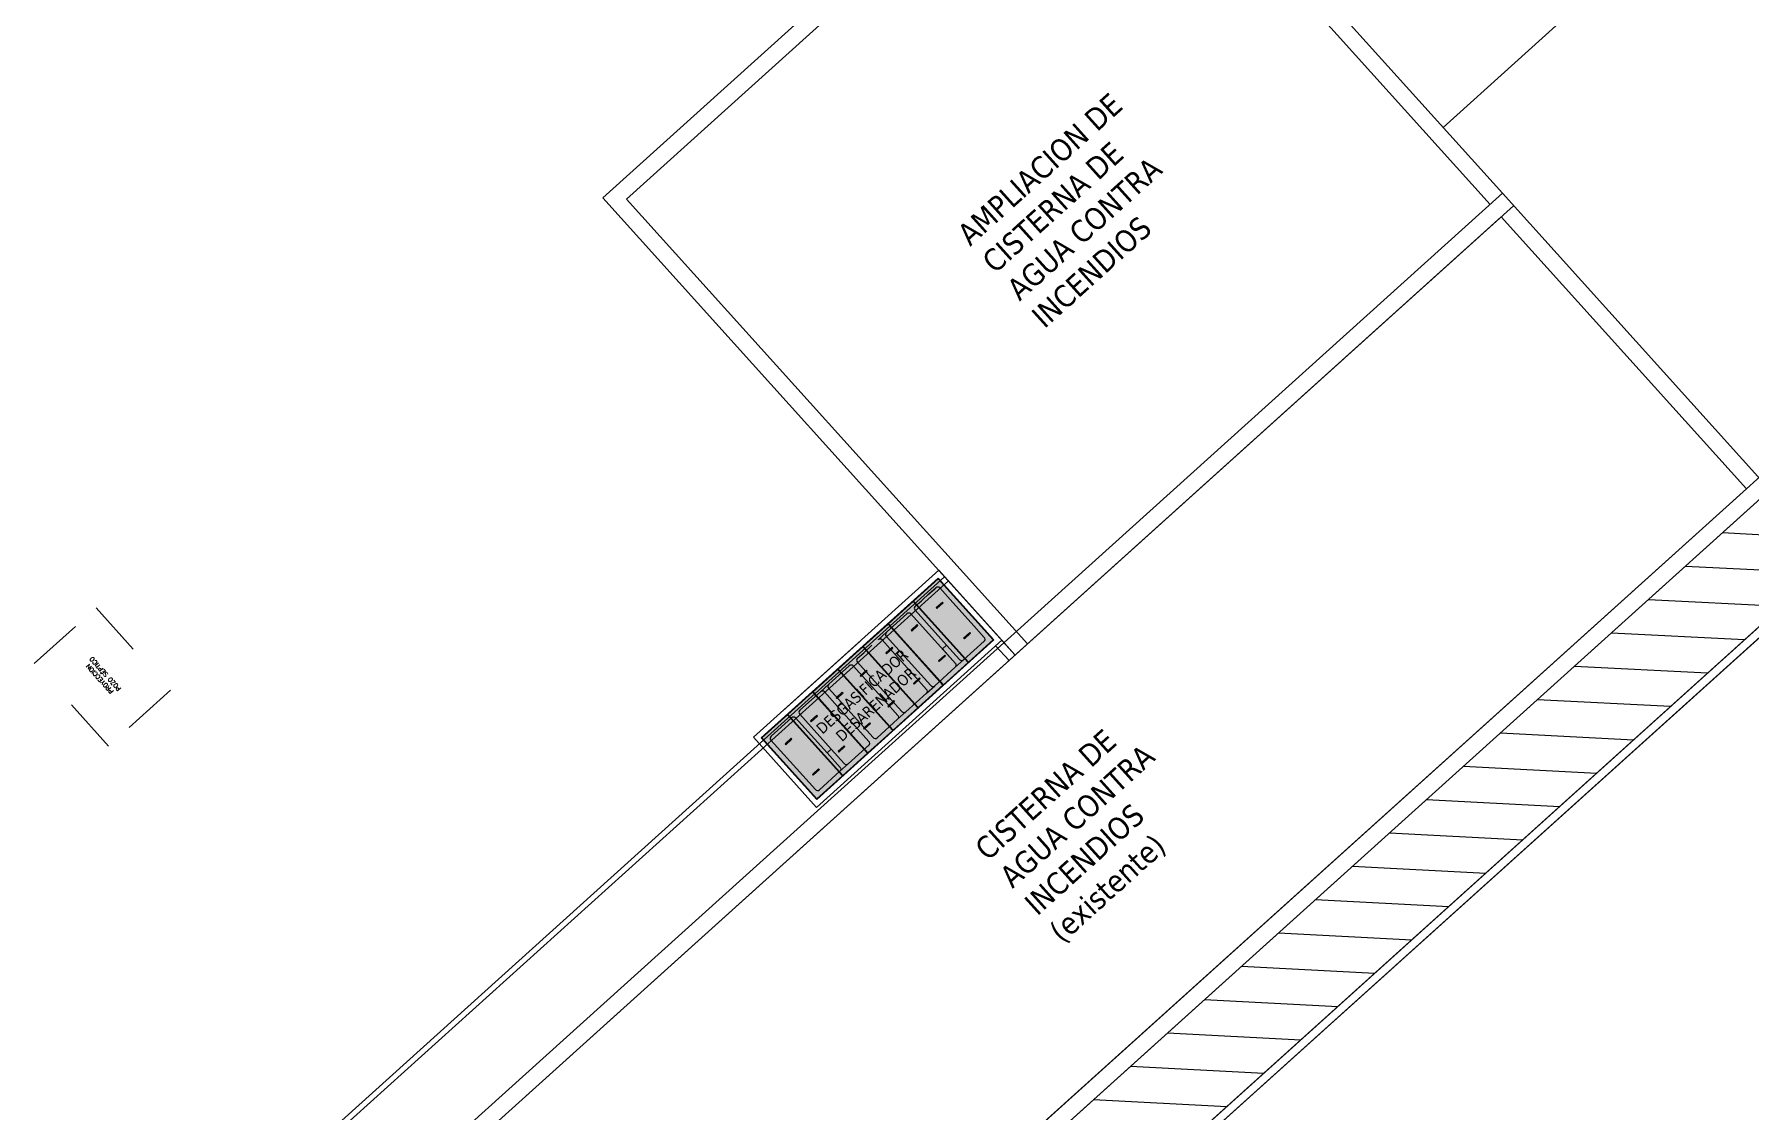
# Model space of a CAD drawing. Header units: metres. Extents: x -2639 to -2278, y 1912 to 2089.
# Drawn here: x -2347.76 to -2344.666, y 2044.5 to 2046.443 of the extents above; entities that cross this region are included whole.
import ezdxf

# ---------------------------------------------------------------- set-up
doc = ezdxf.new("R2010")
doc.units = ezdxf.units.M
for name, pattern in [('DASHED2', [0.375, 0.25, -0.125]), ('HIDDEN', [0.375, 0.25, -0.125]), ('HIDDEN2', [4.7625, 3.175, -1.5875])]:
    doc.linetypes.add(name, pattern=pattern)
for name, color, linetype, lineweight in [('0.2', 2, 'Continuous', 9), ('HATCH', 8, 'Continuous', 5), ('muro00', 252, 'Continuous', 0), ('muro02', 3, 'Continuous', 18), ('proyeccion', 5, 'HIDDEN', 13), ('SUTITULOS', 4, 'DASHED2', 5), ('ventana', 4, 'Continuous', 18), ('VENTANAS ALTAS', 9, 'HIDDEN', 9)]:
    doc.layers.add(name, color=color, linetype=linetype, lineweight=lineweight)
doc.layers.add('0.3', color=3, linetype='Continuous')
doc.layers.add('REMODELACIONES', color=6, linetype='Continuous')
doc.styles.add('ROMANS', font='romans.shx')
doc.styles.add('SUBTITULOS', font='tahoma.ttf', dxfattribs={"height": 0.2})

# ---------------------------------------------------------------- blocks, each defined once
blk = doc.blocks.new('CASCO ZETA GAS')
h = blk.add_hatch()
h.set_pattern_fill('ANSI31', color=256, scale=0.2, style=0)
h.paths.add_polyline_path([(2011.263, 1176.592), (2012.963, 1176.592), (2012.963, 1224.802), (2020.063, 1224.802), (2020.063, 1226.252), (2011.263, 1226.252)])
at = {"layer": 'HATCH'}
h = blk.add_hatch(dxfattribs=at)
h.set_pattern_fill('DOTS', color=256, scale=0.03, style=0)
h.set_pattern_definition([(9e-15, (2023.332513, 1206.311805), (0.0238125, 0.047625), [0, -0.047625])])
h.paths.add_polyline_path([(2021.813, 1209.972), (2021.813, 1210.592), (2020.333, 1210.592), (2020.333, 1209.972)])
h.paths.add_polyline_path([(2021.813, 1209.362), (2021.813, 1209.962), (2020.333, 1209.962), (2020.333, 1209.362)])
h.paths.add_polyline_path([(2021.813, 1208.752), (2021.813, 1209.352), (2020.333, 1209.352), (2020.333, 1208.752)])
h.paths.add_polyline_path([(2021.813, 1208.142), (2021.813, 1208.742), (2020.333, 1208.742), (2020.333, 1208.142)])
h.paths.add_polyline_path([(2021.813, 1207.532), (2021.813, 1208.132), (2020.333, 1208.132), (2020.333, 1207.532)])
h.paths.add_polyline_path([(2020.333, 1207.522), (2020.333, 1206.922), (2021.813, 1206.922), (2021.813, 1207.522)])
h.paths.add_polyline_path([(2020.333, 1206.912), (2020.333, 1206.312), (2021.813, 1206.312), (2021.813, 1206.912)])
for p, q in [((2030.963, 1206.202), (2019.863, 1206.202)), ((2030.963, 1194.102), (2030.963, 1206.202)), ((2030.663, 1205.902), (2019.863, 1205.902)), ((2030.663, 1194.402), (2030.663, 1205.902)), ((2013.263, 1194.402), (2013.263, 1176.592)), ((2020.163, 1194.402), (2030.663, 1194.402)), ((2020.163, 1194.102), (2030.963, 1194.102))]:
    blk.add_line(p, q)
for points in [[(2011.263, 1176.592), (2012.963, 1176.592), (2012.963, 1224.802), (2020.063, 1224.802), (2020.063, 1226.252), (2011.263, 1226.252), (2011.263, 1176.592)], [(2013.263, 1194.402), (2019.863, 1194.402), (2019.863, 1219.402), (2013.263, 1219.402), (2013.263, 1194.402)]]:
    blk.add_lwpolyline(points)
at = {"layer": '0.2'}
for p, q in [((2021.763, 1206.202), (2021.763, 1226.202)), ((2021.923, 1208.119), (2021.923, 1209.99)), ((2021.763, 1177.592), (2021.763, 1194.102))]:
    blk.add_line(p, q, dxfattribs=at)
at = {"layer": '0.3'}
for p, q in [((2020.423, 1210.452), (2020.423, 1209.952)), ((2021.323, 1210.502), (2020.473, 1210.502)), ((2021.323, 1210.502), (2021.673, 1210.502)), ((2021.723, 1210.452), (2021.723, 1209.952)), ((2020.423, 1209.752), (2020.423, 1209.252)), ((2021.673, 1209.902), (2020.823, 1209.902)), ((2021.673, 1209.802), (2020.823, 1209.802)), ((2021.723, 1209.752), (2021.723, 1209.252)), ((2021.323, 1209.202), (2020.473, 1209.202)), ((2021.323, 1209.202), (2021.673, 1209.202)), ((2020.423, 1209.052), (2020.423, 1208.552)), ((2021.323, 1209.102), (2020.473, 1209.102)), ((2021.323, 1209.102), (2021.673, 1209.102)), ((2021.723, 1209.052), (2021.723, 1208.552)), ((2020.423, 1208.352), (2020.423, 1207.852)), ((2021.673, 1208.502), (2020.823, 1208.502)), ((2021.673, 1208.402), (2020.823, 1208.402)), ((2021.723, 1208.352), (2021.723, 1208.202)), ((2021.723, 1208.002), (2021.723, 1208.202)), ((2020.423, 1207.652), (2020.423, 1207.152)), ((2020.823, 1207.802), (2020.473, 1207.802)), ((2020.823, 1207.702), (2020.473, 1207.702)), ((2021.323, 1207.802), (2020.823, 1207.802)), ((2021.323, 1207.702), (2020.823, 1207.702)), ((2021.323, 1207.802), (2021.673, 1207.802)), ((2021.323, 1207.702), (2021.673, 1207.702)), ((2021.723, 1207.652), (2021.723, 1207.152)), ((2021.673, 1207.102), (2020.473, 1207.102)), ((2021.673, 1207.002), (2020.823, 1207.002)), ((2020.423, 1206.952), (2020.423, 1206.452)), ((2021.723, 1206.952), (2021.723, 1206.802)), ((2021.723, 1206.602), (2021.723, 1206.802)), ((2020.823, 1206.402), (2020.473, 1206.402)), ((2021.323, 1206.402), (2020.823, 1206.402)), ((2021.323, 1206.402), (2021.673, 1206.402)), ((2021.723, 1206.637), (2021.723, 1206.487)), ((2021.723, 1206.602), (2021.723, 1206.452))]:
    blk.add_line(p, q, dxfattribs=at)
at = {"layer": '0.3', "linetype": 'HIDDEN2', "ltscale": 0.25}
blk.add_line((2020.423, 1207.852), (2020.423, 1207.652), dxfattribs=at)
at = {"layer": '0.3'}
blk.add_lwpolyline([(2021.923, 1206.202), (2020.223, 1206.202), (2020.223, 1210.702), (2021.923, 1210.702), (2021.923, 1206.202)], dxfattribs=at)
for centre, start, end in [((2020.473, 1210.452), 90, 180), ((2021.673, 1210.452), 0, 90), ((2021.673, 1209.952), 270, 0), ((2021.673, 1209.752), 0, 90), ((2020.473, 1209.252), 180, 270), ((2021.673, 1209.252), 270, 0), ((2020.473, 1209.052), 90, 180), ((2021.673, 1209.052), 0, 90), ((2021.673, 1208.552), 270, 0), ((2021.673, 1208.352), 0, 90), ((2020.473, 1207.852), 180, 270), ((2020.473, 1207.652), 90, 180), ((2021.673, 1207.852), 270, 0), ((2021.673, 1207.652), 0, 90), ((2020.473, 1207.152), 180, 270), ((2021.673, 1207.152), 270, 0), ((2021.673, 1206.952), 0, 90), ((2020.473, 1206.452), 180, 270), ((2021.673, 1206.452), 270, 0)]:
    blk.add_arc(centre, 0.05, start, end, dxfattribs=at)
at = {"layer": 'HATCH'}
for p, q in [((2021.663, 1206.202), (2021.663, 1226.202)), ((2020.323, 1206.302), (2020.323, 1210.602)), ((2020.323, 1210.602), (2021.823, 1210.602)), ((2021.823, 1210.602), (2021.823, 1206.302)), ((2021.823, 1206.302), (2020.323, 1206.302))]:
    blk.add_line(p, q, dxfattribs=at)
for points in [[(2020.333, 1210.592), (2021.813, 1210.592), (2021.813, 1209.972), (2020.333, 1209.972)], [(2020.333, 1209.362), (2021.813, 1209.362), (2021.813, 1209.962), (2020.333, 1209.962)], [(2021.813, 1209.352), (2020.333, 1209.352), (2020.333, 1208.752), (2021.813, 1208.752)], [(2021.813, 1208.742), (2020.333, 1208.742), (2020.333, 1208.142), (2021.813, 1208.142)], [(2021.813, 1208.132), (2020.333, 1208.132), (2020.333, 1207.532), (2021.813, 1207.532)], [(2021.813, 1206.922), (2021.813, 1207.522), (2020.333, 1207.522), (2020.333, 1206.922)], [(2021.813, 1206.312), (2021.813, 1206.912), (2020.333, 1206.912), (2020.333, 1206.312)]]:
    blk.add_lwpolyline(points, close=True, dxfattribs=at)
for points in [[(2020.693, 1210.357), (2020.693, 1210.207), (2020.713, 1210.207), (2020.713, 1210.357), (2020.693, 1210.357)], [(2021.433, 1210.357), (2021.433, 1210.207), (2021.453, 1210.207), (2021.453, 1210.357), (2021.433, 1210.357)], [(2020.693, 1209.737), (2020.693, 1209.587), (2020.713, 1209.587), (2020.713, 1209.737), (2020.693, 1209.737)], [(2021.433, 1209.737), (2021.433, 1209.587), (2021.453, 1209.587), (2021.453, 1209.737), (2021.433, 1209.737)], [(2020.693, 1209.117), (2020.693, 1208.967), (2020.713, 1208.967), (2020.713, 1209.117), (2020.693, 1209.117)], [(2021.433, 1209.117), (2021.433, 1208.967), (2021.453, 1208.967), (2021.453, 1209.117), (2021.433, 1209.117)], [(2020.698, 1208.527), (2020.698, 1208.377), (2020.718, 1208.377), (2020.718, 1208.527), (2020.698, 1208.527)], [(2021.438, 1208.527), (2021.438, 1208.377), (2021.458, 1208.377), (2021.458, 1208.527), (2021.438, 1208.527)], [(2020.693, 1207.907), (2020.693, 1207.757), (2020.713, 1207.757), (2020.713, 1207.907), (2020.693, 1207.907)], [(2021.433, 1207.907), (2021.433, 1207.757), (2021.453, 1207.757), (2021.453, 1207.907), (2021.433, 1207.907)], [(2020.693, 1207.297), (2020.693, 1207.147), (2020.713, 1207.147), (2020.713, 1207.297), (2020.693, 1207.297)], [(2021.433, 1207.297), (2021.433, 1207.147), (2021.453, 1207.147), (2021.453, 1207.297), (2021.433, 1207.297)], [(2020.693, 1206.687), (2020.693, 1206.537), (2020.713, 1206.537), (2020.713, 1206.687), (2020.693, 1206.687)], [(2021.433, 1206.687), (2021.433, 1206.537), (2021.453, 1206.537), (2021.453, 1206.687), (2021.433, 1206.687)]]:
    blk.add_lwpolyline(points, dxfattribs=at)
at = {"layer": 'muro02'}
for p, q in [((2011.113, 1176.442), (2011.113, 1226.402)), ((2011.263, 1176.592), (2011.263, 1226.252))]:
    blk.add_line(p, q, dxfattribs=at)
at = {"layer": 'proyeccion', "linetype": 'HIDDEN', "ltscale": 0.025}
blk.add_lwpolyline([(2029.591, 1219.442), (2031.591, 1219.442), (2031.591, 1217.942), (2029.591, 1217.942)], close=True, dxfattribs=at)
at = {"layer": 'REMODELACIONES'}
for p, q in [((2012.963, 1219.702), (2012.963, 1176.592)), ((2020.163, 1194.102), (2020.163, 1219.702)), ((2013.263, 1219.402), (2013.263, 1194.402)), ((2019.863, 1194.102), (2019.863, 1219.402)), ((2013.263, 1194.402), (2019.863, 1194.402)), ((2012.963, 1194.102), (2020.163, 1194.102))]:
    blk.add_line(p, q, dxfattribs=at)
at = {"layer": 'ventana', "linetype": 'HIDDEN2', "ltscale": 0.25}
for p, q in [((2021.723, 1209.052), (2021.723, 1209.252)), ((2021.723, 1207.652), (2021.723, 1207.852))]:
    blk.add_line(p, q, dxfattribs=at)
at = {"layer": 'ventana', "linetype": 'HIDDEN2', "ltscale": 0.5}
for p, q in [((2019.863, 1206.352), (2020.223, 1206.352)), ((2020.223, 1206.202), (2019.863, 1206.202))]:
    blk.add_line(p, q, dxfattribs=at)
at = {"layer": 'ventana', "linetype": 'HIDDEN2', "ltscale": 0.25}
for points in [[(2021.323, 1209.202), (2021.323, 1209.102)], [(2021.323, 1207.802), (2021.323, 1207.702)]]:
    blk.add_lwpolyline(points, dxfattribs=at)
blk.add_arc((2021.673, 1207.652), 0.05, 0, 90, dxfattribs=at)
at = {"layer": 'VENTANAS ALTAS'}
for p, q in [((2020.423, 1209.952), (2020.423, 1209.752)), ((2020.823, 1209.902), (2020.473, 1209.902)), ((2020.823, 1209.802), (2020.473, 1209.802)), ((2020.423, 1208.352), (2020.423, 1208.552)), ((2020.823, 1208.502), (2020.473, 1208.502)), ((2020.823, 1208.402), (2020.473, 1208.402)), ((2020.423, 1206.952), (2020.423, 1207.152)), ((2020.823, 1207.102), (2020.473, 1207.102)), ((2020.823, 1207.002), (2020.473, 1207.002))]:
    blk.add_line(p, q, dxfattribs=at)
for points in [[(2020.823, 1209.802), (2020.823, 1209.902)], [(2020.823, 1208.402), (2020.823, 1208.502)], [(2020.823, 1207.002), (2020.823, 1207.102)]]:
    blk.add_lwpolyline(points, dxfattribs=at)
for centre, start, end in [((2020.473, 1209.952), 180, 270), ((2020.473, 1209.752), 90, 180), ((2020.473, 1208.552), 180, 270), ((2020.473, 1208.352), 90, 180), ((2020.473, 1207.152), 180, 270), ((2020.473, 1206.952), 90, 180)]:
    blk.add_arc(centre, 0.05, start, end, dxfattribs=at)
at = {"layer": 'muro00', "insert": (2030.596, 1218.682), "char_height": 0.08, "attachment_point": 5, "style": 'ROMANS'}
blk.add_mtext_dynamic_manual_height_columns('PROYECCION\\PPOZO SÉPTICO', width=1.1786, gutter_width=0.75, heights=[0], dxfattribs=at)
at = {"layer": 'SUTITULOS', "style": 'SUBTITULOS'}
for s, p in [('DESARENADOR', (2020.785, 1209.575)), ('DESGASIFICADOR', (2021.123, 1209.746))]:
    blk.add_text(s, height=0.2, rotation=270, dxfattribs=at).set_placement(p)
at = {"layer": 'SUTITULOS', "char_height": 0.4, "width": 4.14766, "attachment_point": 1, "rotation": 270, "style": 'SUBTITULOS'}
for s, insert in [('\\pt2.8;CISTERNA DE AGUA CONTRA INCENDIOS\\P(existente)  ', (2017.829, 1209.065)), ('\\pt2.8;AMPLIACION DE\\PCISTERNA DE AGUA CONTRA INCENDIOS', (2026.273, 1201.878))]:
    blk.add_mtext(s, dxfattribs=dict(at, insert=insert))

msp = doc.modelspace()

# ---------------------------------------------------------------- linework, layer by layer
msp.add_line((-2343.1954, 2046.6665), (-2347.3904, 2042.8845))

# ---------------------------------------------------------------- block references
at = {"xscale": 0.1, "yscale": 0.1, "zscale": 0.1, "rotation": 132.0361737343117}
msp.add_blockref('CASCO ZETA GAS', (-2121.1544, 1976.0712), dxfattribs=at)

doc.saveas('drawing.dxf')
